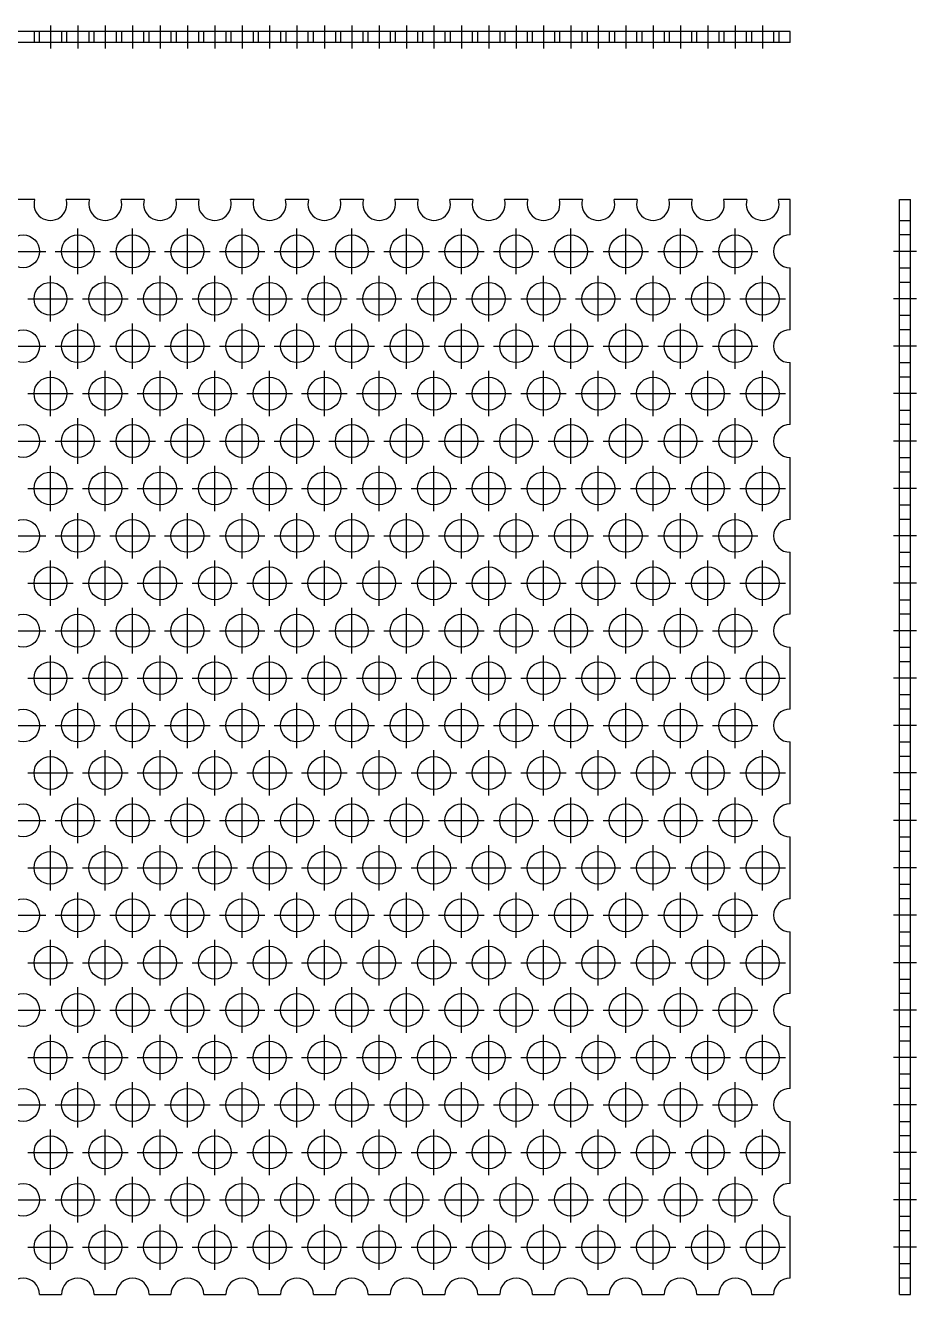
# Model space of a CAD drawing. Extents: x 0 to 162, y -8 to 126.
# Drawn here: x 80.2 to 161.6, y 10 to 125.9 of the extents above; entities that cross this region are included whole.
import ezdxf

# ---------------------------------------------------------------- set-up
doc = ezdxf.new("R2010")
doc.units = 0
doc.header["$LTSCALE"] = 0.5
doc.linetypes.add('CENTER', pattern=[50.8, 31.75, -6.35, 6.35, -6.35])
doc.linetypes.add('DASHED', pattern=[19.05, 12.7, -6.35])
for name, color, linetype in [('MSM_CENTER', 1, 'CENTER'), ('MSM_CONTINUOUS', 7, 'CONTINUOUS'), ('MSM_DASHED', 4, 'DASHED')]:
    doc.layers.add(name, color=color, linetype=linetype)

msp = doc.modelspace()

# ---------------------------------------------------------------- linework, layer by layer
at = {"layer": 'MSM_CENTER'}
for p, q in [((82.5, 125.89), (82.5, 123.79)), ((85, 125.89), (85, 123.79)), ((87.5, 125.89), (87.5, 123.79)), ((90, 125.89), (90, 123.79)), ((92.5, 125.89), (92.5, 123.79)), ((95, 125.89), (95, 123.79)), ((97.5, 125.89), (97.5, 123.79)), ((100, 125.89), (100, 123.79)), ((102.5, 125.89), (102.5, 123.79)), ((105, 125.89), (105, 123.79)), ((107.5, 125.89), (107.5, 123.79)), ((110, 125.89), (110, 123.79)), ((112.5, 125.89), (112.5, 123.79)), ((115, 125.89), (115, 123.79)), ((117.5, 125.89), (117.5, 123.79)), ((120, 125.89), (120, 123.79)), ((122.5, 125.89), (122.5, 123.79)), ((125, 125.89), (125, 123.79)), ((127.5, 125.89), (127.5, 123.79)), ((130, 125.89), (130, 123.79)), ((132.5, 125.89), (132.5, 123.79)), ((135, 125.89), (135, 123.79)), ((137.5, 125.89), (137.5, 123.79)), ((140, 125.89), (140, 123.79)), ((142.5, 125.89), (142.5, 123.79)), ((145, 125.89), (145, 123.79)), ((147.5, 125.89), (147.5, 123.79)), ((85, 103.19), (85, 107.34)), ((90, 103.19), (90, 107.34)), ((95, 103.19), (95, 107.34)), ((100, 103.19), (100, 107.34)), ((105, 103.19), (105, 107.34)), ((110, 103.19), (110, 107.34)), ((115, 103.19), (115, 107.34)), ((120, 103.19), (120, 107.34)), ((125, 103.19), (125, 107.34)), ((130, 103.19), (130, 107.34)), ((135, 103.19), (135, 107.34)), ((140, 103.19), (140, 107.34)), ((145, 103.19), (145, 107.34)), ((77.92, 105.26), (82.08, 105.26)), ((82.92, 105.26), (87.08, 105.26)), ((87.92, 105.26), (92.08, 105.26)), ((92.92, 105.26), (97.08, 105.26)), ((97.92, 105.26), (102.08, 105.26)), ((102.92, 105.26), (107.08, 105.26)), ((107.92, 105.26), (112.08, 105.26)), ((112.92, 105.26), (117.08, 105.26)), ((117.92, 105.26), (122.08, 105.26)), ((122.92, 105.26), (127.08, 105.26)), ((127.92, 105.26), (132.07, 105.26)), ((132.93, 105.26), (137.07, 105.26)), ((137.93, 105.26), (142.07, 105.26)), ((142.93, 105.26), (147.07, 105.26)), ((161.55, 105.26), (159.45, 105.26)), ((82.5, 98.86), (82.5, 103.01)), ((87.5, 98.86), (87.5, 103.01)), ((92.5, 98.86), (92.5, 103.01)), ((97.5, 98.86), (97.5, 103.01)), ((102.5, 98.86), (102.5, 103.01)), ((107.5, 98.86), (107.5, 103.01)), ((112.5, 98.86), (112.5, 103.01)), ((117.5, 98.86), (117.5, 103.01)), ((122.5, 98.86), (122.5, 103.01)), ((127.5, 98.86), (127.5, 103.01)), ((132.5, 98.86), (132.5, 103.01)), ((137.5, 98.86), (137.5, 103.01)), ((142.5, 98.86), (142.5, 103.01)), ((147.5, 98.86), (147.5, 103.01)), ((80.42, 100.93), (84.58, 100.93)), ((85.42, 100.93), (89.58, 100.93)), ((90.42, 100.93), (94.58, 100.93)), ((95.42, 100.93), (99.58, 100.93)), ((100.42, 100.93), (104.58, 100.93)), ((105.42, 100.93), (109.58, 100.93)), ((110.42, 100.93), (114.58, 100.93)), ((115.42, 100.93), (119.58, 100.93)), ((120.42, 100.93), (124.58, 100.93)), ((125.42, 100.93), (129.57, 100.93)), ((130.43, 100.93), (134.57, 100.93)), ((135.43, 100.93), (139.57, 100.93)), ((140.43, 100.93), (144.57, 100.93)), ((145.43, 100.93), (149.57, 100.93)), ((161.55, 100.93), (159.45, 100.93)), ((85, 94.53), (85, 98.68)), ((90, 94.53), (90, 98.68)), ((95, 94.53), (95, 98.68)), ((100, 94.53), (100, 98.68)), ((105, 94.53), (105, 98.68)), ((110, 94.53), (110, 98.68)), ((115, 94.53), (115, 98.68)), ((120, 94.53), (120, 98.68)), ((125, 94.53), (125, 98.68)), ((130, 94.53), (130, 98.68)), ((135, 94.53), (135, 98.68)), ((140, 94.53), (140, 98.68)), ((145, 94.53), (145, 98.68)), ((77.92, 96.6), (82.08, 96.6)), ((82.92, 96.6), (87.08, 96.6)), ((87.92, 96.6), (92.08, 96.6)), ((92.92, 96.6), (97.08, 96.6)), ((97.92, 96.6), (102.08, 96.6)), ((102.92, 96.6), (107.08, 96.6)), ((107.92, 96.6), (112.08, 96.6)), ((112.92, 96.6), (117.08, 96.6)), ((117.92, 96.6), (122.08, 96.6)), ((122.92, 96.6), (127.08, 96.6)), ((127.92, 96.6), (132.07, 96.6)), ((132.93, 96.6), (137.07, 96.6)), ((137.93, 96.6), (142.07, 96.6)), ((142.93, 96.6), (147.07, 96.6)), ((161.55, 96.6), (159.45, 96.6)), ((82.5, 90.2), (82.5, 94.35)), ((87.5, 90.2), (87.5, 94.35)), ((92.5, 90.2), (92.5, 94.35)), ((97.5, 90.2), (97.5, 94.35)), ((102.5, 90.2), (102.5, 94.35)), ((107.5, 90.2), (107.5, 94.35)), ((112.5, 90.2), (112.5, 94.35)), ((117.5, 90.2), (117.5, 94.35)), ((122.5, 90.2), (122.5, 94.35)), ((127.5, 90.2), (127.5, 94.35)), ((132.5, 90.2), (132.5, 94.35)), ((137.5, 90.2), (137.5, 94.35)), ((142.5, 90.2), (142.5, 94.35)), ((147.5, 90.2), (147.5, 94.35)), ((80.42, 92.27), (84.58, 92.27)), ((85.42, 92.27), (89.58, 92.27)), ((90.42, 92.27), (94.58, 92.27)), ((95.42, 92.27), (99.58, 92.27)), ((100.42, 92.27), (104.58, 92.27)), ((105.42, 92.27), (109.58, 92.27)), ((110.42, 92.27), (114.58, 92.27)), ((115.42, 92.27), (119.58, 92.27)), ((120.42, 92.27), (124.58, 92.27)), ((125.42, 92.27), (129.57, 92.27)), ((130.43, 92.27), (134.57, 92.27)), ((135.43, 92.27), (139.57, 92.27)), ((140.43, 92.27), (144.57, 92.27)), ((145.43, 92.27), (149.57, 92.27)), ((161.55, 92.27), (159.45, 92.27)), ((85, 85.87), (85, 90.02)), ((90, 85.87), (90, 90.02)), ((95, 85.87), (95, 90.02)), ((100, 85.87), (100, 90.02)), ((105, 85.87), (105, 90.02)), ((110, 85.87), (110, 90.02)), ((115, 85.87), (115, 90.02)), ((120, 85.87), (120, 90.02)), ((125, 85.87), (125, 90.02)), ((130, 85.87), (130, 90.02)), ((135, 85.87), (135, 90.02)), ((140, 85.87), (140, 90.02)), ((145, 85.87), (145, 90.02)), ((77.92, 87.94), (82.08, 87.94)), ((82.92, 87.94), (87.08, 87.94)), ((87.92, 87.94), (92.08, 87.94)), ((92.92, 87.94), (97.08, 87.94)), ((97.92, 87.94), (102.08, 87.94)), ((102.92, 87.94), (107.08, 87.94)), ((107.92, 87.94), (112.08, 87.94)), ((112.92, 87.94), (117.08, 87.94)), ((117.92, 87.94), (122.08, 87.94)), ((122.92, 87.94), (127.08, 87.94)), ((127.92, 87.94), (132.07, 87.94)), ((132.93, 87.94), (137.07, 87.94)), ((137.93, 87.94), (142.07, 87.94)), ((142.93, 87.94), (147.07, 87.94)), ((161.55, 87.94), (159.45, 87.94)), ((82.5, 81.54), (82.5, 85.69)), ((87.5, 81.54), (87.5, 85.69)), ((92.5, 81.54), (92.5, 85.69)), ((97.5, 81.54), (97.5, 85.69)), ((102.5, 81.54), (102.5, 85.69)), ((107.5, 81.54), (107.5, 85.69)), ((112.5, 81.54), (112.5, 85.69)), ((117.5, 81.54), (117.5, 85.69)), ((122.5, 81.54), (122.5, 85.69)), ((127.5, 81.54), (127.5, 85.69)), ((132.5, 81.54), (132.5, 85.69)), ((137.5, 81.54), (137.5, 85.69)), ((142.5, 81.54), (142.5, 85.69)), ((147.5, 81.54), (147.5, 85.69)), ((80.42, 83.61), (84.58, 83.61)), ((85.42, 83.61), (89.58, 83.61)), ((90.42, 83.61), (94.58, 83.61)), ((95.42, 83.61), (99.58, 83.61)), ((100.42, 83.61), (104.58, 83.61)), ((105.42, 83.61), (109.58, 83.61)), ((110.42, 83.61), (114.58, 83.61)), ((115.42, 83.61), (119.58, 83.61)), ((120.42, 83.61), (124.58, 83.61)), ((125.42, 83.61), (129.57, 83.61)), ((130.43, 83.61), (134.57, 83.61)), ((135.43, 83.61), (139.57, 83.61)), ((140.43, 83.61), (144.57, 83.61)), ((145.43, 83.61), (149.57, 83.61)), ((161.55, 83.61), (159.45, 83.61)), ((85, 77.21), (85, 81.36)), ((90, 77.21), (90, 81.36)), ((95, 77.21), (95, 81.36)), ((100, 77.21), (100, 81.36)), ((105, 77.21), (105, 81.36)), ((110, 77.21), (110, 81.36)), ((115, 77.21), (115, 81.36)), ((120, 77.21), (120, 81.36)), ((125, 77.21), (125, 81.36)), ((130, 77.21), (130, 81.36)), ((135, 77.21), (135, 81.36)), ((140, 77.21), (140, 81.36)), ((145, 77.21), (145, 81.36)), ((77.92, 79.28), (82.08, 79.28)), ((82.92, 79.28), (87.08, 79.28)), ((87.92, 79.28), (92.08, 79.28)), ((92.92, 79.28), (97.08, 79.28)), ((97.92, 79.28), (102.08, 79.28)), ((102.92, 79.28), (107.08, 79.28)), ((107.92, 79.28), (112.08, 79.28)), ((112.92, 79.28), (117.08, 79.28)), ((117.92, 79.28), (122.08, 79.28)), ((122.92, 79.28), (127.08, 79.28)), ((127.92, 79.28), (132.07, 79.28)), ((132.93, 79.28), (137.07, 79.28)), ((137.93, 79.28), (142.07, 79.28)), ((142.93, 79.28), (147.07, 79.28)), ((161.55, 79.28), (159.45, 79.28)), ((82.5, 72.88), (82.5, 77.03)), ((87.5, 72.88), (87.5, 77.03)), ((92.5, 72.88), (92.5, 77.03)), ((97.5, 72.88), (97.5, 77.03)), ((102.5, 72.88), (102.5, 77.03)), ((107.5, 72.88), (107.5, 77.03)), ((112.5, 72.88), (112.5, 77.03)), ((117.5, 72.88), (117.5, 77.03)), ((122.5, 72.88), (122.5, 77.03)), ((127.5, 72.88), (127.5, 77.03)), ((132.5, 72.88), (132.5, 77.03)), ((137.5, 72.88), (137.5, 77.03)), ((142.5, 72.88), (142.5, 77.03)), ((147.5, 72.88), (147.5, 77.03)), ((80.42, 74.95), (84.58, 74.95)), ((85.42, 74.95), (89.58, 74.95)), ((90.42, 74.95), (94.58, 74.95)), ((95.42, 74.95), (99.58, 74.95)), ((100.42, 74.95), (104.58, 74.95)), ((105.42, 74.95), (109.58, 74.95)), ((110.42, 74.95), (114.58, 74.95)), ((115.42, 74.95), (119.58, 74.95)), ((120.42, 74.95), (124.58, 74.95)), ((125.42, 74.95), (129.57, 74.95)), ((130.43, 74.95), (134.57, 74.95)), ((135.43, 74.95), (139.57, 74.95)), ((140.43, 74.95), (144.57, 74.95)), ((145.43, 74.95), (149.57, 74.95)), ((161.55, 74.95), (159.45, 74.95)), ((85, 68.55), (85, 72.7)), ((90, 68.55), (90, 72.7)), ((95, 68.55), (95, 72.7)), ((100, 68.55), (100, 72.7)), ((105, 68.55), (105, 72.7)), ((110, 68.55), (110, 72.7)), ((115, 68.55), (115, 72.7)), ((120, 68.55), (120, 72.7)), ((125, 68.55), (125, 72.7)), ((130, 68.55), (130, 72.7)), ((135, 68.55), (135, 72.7)), ((140, 68.55), (140, 72.7)), ((145, 68.55), (145, 72.7)), ((77.92, 70.62), (82.08, 70.62)), ((82.92, 70.62), (87.08, 70.62)), ((87.92, 70.62), (92.08, 70.62)), ((92.92, 70.62), (97.08, 70.62)), ((97.92, 70.62), (102.08, 70.62)), ((102.92, 70.62), (107.08, 70.62)), ((107.92, 70.62), (112.08, 70.62)), ((112.92, 70.62), (117.08, 70.62)), ((117.92, 70.62), (122.08, 70.62)), ((122.92, 70.62), (127.08, 70.62)), ((127.92, 70.62), (132.07, 70.62)), ((132.93, 70.62), (137.07, 70.62)), ((137.93, 70.62), (142.07, 70.62)), ((142.93, 70.62), (147.07, 70.62)), ((161.55, 70.62), (159.45, 70.62)), ((82.5, 64.22), (82.5, 68.37)), ((87.5, 64.22), (87.5, 68.37)), ((92.5, 64.22), (92.5, 68.37)), ((97.5, 64.22), (97.5, 68.37)), ((102.5, 64.22), (102.5, 68.37)), ((107.5, 64.22), (107.5, 68.37)), ((112.5, 64.22), (112.5, 68.37)), ((117.5, 64.22), (117.5, 68.37)), ((122.5, 64.22), (122.5, 68.37)), ((127.5, 64.22), (127.5, 68.37)), ((132.5, 64.22), (132.5, 68.37)), ((137.5, 64.22), (137.5, 68.37)), ((142.5, 64.22), (142.5, 68.37)), ((147.5, 64.22), (147.5, 68.37)), ((80.42, 66.29), (84.58, 66.29)), ((85.42, 66.29), (89.58, 66.29)), ((90.42, 66.29), (94.58, 66.29)), ((95.42, 66.29), (99.58, 66.29)), ((100.42, 66.29), (104.58, 66.29)), ((105.42, 66.29), (109.58, 66.29)), ((110.42, 66.29), (114.58, 66.29)), ((115.42, 66.29), (119.58, 66.29)), ((120.42, 66.29), (124.58, 66.29)), ((125.42, 66.29), (129.57, 66.29)), ((130.43, 66.29), (134.57, 66.29)), ((135.43, 66.29), (139.57, 66.29)), ((140.43, 66.29), (144.57, 66.29)), ((145.43, 66.29), (149.57, 66.29)), ((161.55, 66.29), (159.45, 66.29)), ((85, 59.89), (85, 64.04)), ((90, 59.89), (90, 64.04)), ((95, 59.89), (95, 64.04)), ((100, 59.89), (100, 64.04)), ((105, 59.89), (105, 64.04)), ((110, 59.89), (110, 64.04)), ((115, 59.89), (115, 64.04)), ((120, 59.89), (120, 64.04)), ((125, 59.89), (125, 64.04)), ((130, 59.89), (130, 64.04)), ((135, 59.89), (135, 64.04)), ((140, 59.89), (140, 64.04)), ((145, 59.89), (145, 64.04)), ((77.92, 61.96), (82.08, 61.96)), ((82.92, 61.96), (87.08, 61.96)), ((87.92, 61.96), (92.08, 61.96)), ((92.92, 61.96), (97.08, 61.96)), ((97.92, 61.96), (102.08, 61.96)), ((102.92, 61.96), (107.08, 61.96)), ((107.92, 61.96), (112.08, 61.96)), ((112.92, 61.96), (117.08, 61.96)), ((117.92, 61.96), (122.08, 61.96)), ((122.92, 61.96), (127.08, 61.96)), ((127.92, 61.96), (132.07, 61.96)), ((132.93, 61.96), (137.07, 61.96)), ((137.93, 61.96), (142.07, 61.96)), ((142.93, 61.96), (147.07, 61.96)), ((161.55, 61.96), (159.45, 61.96)), ((82.5, 55.56), (82.5, 59.71)), ((87.5, 55.56), (87.5, 59.71)), ((92.5, 55.56), (92.5, 59.71)), ((97.5, 55.56), (97.5, 59.71)), ((102.5, 55.56), (102.5, 59.71)), ((107.5, 55.56), (107.5, 59.71)), ((112.5, 55.56), (112.5, 59.71)), ((117.5, 55.56), (117.5, 59.71)), ((122.5, 55.56), (122.5, 59.71)), ((127.5, 55.56), (127.5, 59.71)), ((132.5, 55.56), (132.5, 59.71)), ((137.5, 55.56), (137.5, 59.71)), ((142.5, 55.56), (142.5, 59.71)), ((147.5, 55.56), (147.5, 59.71)), ((80.42, 57.63), (84.58, 57.63)), ((85.42, 57.63), (89.58, 57.63)), ((90.42, 57.63), (94.58, 57.63)), ((95.42, 57.63), (99.58, 57.63)), ((100.42, 57.63), (104.58, 57.63)), ((105.42, 57.63), (109.58, 57.63)), ((110.42, 57.63), (114.58, 57.63)), ((115.42, 57.63), (119.58, 57.63)), ((120.42, 57.63), (124.58, 57.63)), ((125.42, 57.63), (129.57, 57.63)), ((130.43, 57.63), (134.57, 57.63)), ((135.43, 57.63), (139.57, 57.63)), ((140.43, 57.63), (144.57, 57.63)), ((145.43, 57.63), (149.57, 57.63)), ((161.55, 57.63), (159.45, 57.63)), ((85, 51.23), (85, 55.38)), ((90, 51.23), (90, 55.38)), ((95, 51.23), (95, 55.38)), ((100, 51.23), (100, 55.38)), ((105, 51.23), (105, 55.38)), ((110, 51.23), (110, 55.38)), ((115, 51.23), (115, 55.38)), ((120, 51.23), (120, 55.38)), ((125, 51.23), (125, 55.38)), ((130, 51.23), (130, 55.38)), ((135, 51.23), (135, 55.38)), ((140, 51.23), (140, 55.38)), ((145, 51.23), (145, 55.38)), ((77.92, 53.3), (82.08, 53.3)), ((82.92, 53.3), (87.08, 53.3)), ((87.92, 53.3), (92.08, 53.3)), ((92.92, 53.3), (97.08, 53.3)), ((97.92, 53.3), (102.08, 53.3)), ((102.92, 53.3), (107.08, 53.3)), ((107.92, 53.3), (112.08, 53.3)), ((112.92, 53.3), (117.08, 53.3)), ((117.92, 53.3), (122.08, 53.3)), ((122.92, 53.3), (127.08, 53.3)), ((127.92, 53.3), (132.07, 53.3)), ((132.93, 53.3), (137.07, 53.3)), ((137.93, 53.3), (142.07, 53.3)), ((142.93, 53.3), (147.07, 53.3)), ((161.55, 53.3), (159.45, 53.3)), ((82.5, 46.9), (82.5, 51.05)), ((87.5, 46.9), (87.5, 51.05)), ((92.5, 46.9), (92.5, 51.05)), ((97.5, 46.9), (97.5, 51.05)), ((102.5, 46.9), (102.5, 51.05)), ((107.5, 46.9), (107.5, 51.05)), ((112.5, 46.9), (112.5, 51.05)), ((117.5, 46.9), (117.5, 51.05)), ((122.5, 46.9), (122.5, 51.05)), ((127.5, 46.9), (127.5, 51.05)), ((132.5, 46.9), (132.5, 51.05)), ((137.5, 46.9), (137.5, 51.05)), ((142.5, 46.9), (142.5, 51.05)), ((147.5, 46.9), (147.5, 51.05)), ((80.42, 48.97), (84.58, 48.97)), ((85.42, 48.97), (89.58, 48.97)), ((90.42, 48.97), (94.58, 48.97)), ((95.42, 48.97), (99.58, 48.97)), ((100.42, 48.97), (104.58, 48.97)), ((105.42, 48.97), (109.58, 48.97)), ((110.42, 48.97), (114.58, 48.97)), ((115.42, 48.97), (119.58, 48.97)), ((120.42, 48.97), (124.58, 48.97)), ((125.42, 48.97), (129.57, 48.97)), ((130.43, 48.97), (134.57, 48.97)), ((135.43, 48.97), (139.57, 48.97)), ((140.43, 48.97), (144.57, 48.97)), ((145.43, 48.97), (149.57, 48.97)), ((161.55, 48.97), (159.45, 48.97)), ((85, 42.57), (85, 46.72)), ((90, 42.57), (90, 46.72)), ((95, 42.57), (95, 46.72)), ((100, 42.57), (100, 46.72)), ((105, 42.57), (105, 46.72)), ((110, 42.57), (110, 46.72)), ((115, 42.57), (115, 46.72)), ((120, 42.57), (120, 46.72)), ((125, 42.57), (125, 46.72)), ((130, 42.57), (130, 46.72)), ((135, 42.57), (135, 46.72)), ((140, 42.57), (140, 46.72)), ((145, 42.57), (145, 46.72)), ((77.92, 44.64), (82.08, 44.64)), ((82.92, 44.64), (87.08, 44.64)), ((87.92, 44.64), (92.08, 44.64)), ((92.92, 44.64), (97.08, 44.64)), ((97.92, 44.64), (102.08, 44.64)), ((102.92, 44.64), (107.08, 44.64)), ((107.92, 44.64), (112.08, 44.64)), ((112.92, 44.64), (117.08, 44.64)), ((117.92, 44.64), (122.08, 44.64)), ((122.92, 44.64), (127.08, 44.64)), ((127.92, 44.64), (132.07, 44.64)), ((132.93, 44.64), (137.07, 44.64)), ((137.93, 44.64), (142.07, 44.64)), ((142.93, 44.64), (147.07, 44.64)), ((161.55, 44.64), (159.45, 44.64)), ((82.5, 38.24), (82.5, 42.39)), ((87.5, 38.24), (87.5, 42.39)), ((92.5, 38.24), (92.5, 42.39)), ((97.5, 38.24), (97.5, 42.39)), ((102.5, 38.24), (102.5, 42.39)), ((107.5, 38.24), (107.5, 42.39)), ((112.5, 38.24), (112.5, 42.39)), ((117.5, 38.24), (117.5, 42.39)), ((122.5, 38.24), (122.5, 42.39)), ((127.5, 38.24), (127.5, 42.39)), ((132.5, 38.24), (132.5, 42.39)), ((137.5, 38.24), (137.5, 42.39)), ((142.5, 38.24), (142.5, 42.39)), ((147.5, 38.24), (147.5, 42.39)), ((80.42, 40.31), (84.58, 40.31)), ((85.42, 40.31), (89.58, 40.31)), ((90.42, 40.31), (94.58, 40.31)), ((95.42, 40.31), (99.58, 40.31)), ((100.42, 40.31), (104.58, 40.31)), ((105.42, 40.31), (109.58, 40.31)), ((110.42, 40.31), (114.58, 40.31)), ((115.42, 40.31), (119.58, 40.31)), ((120.42, 40.31), (124.58, 40.31)), ((125.42, 40.31), (129.57, 40.31)), ((130.43, 40.31), (134.57, 40.31)), ((135.43, 40.31), (139.57, 40.31)), ((140.43, 40.31), (144.57, 40.31)), ((145.43, 40.31), (149.57, 40.31)), ((161.55, 40.31), (159.45, 40.31)), ((85, 33.91), (85, 38.06)), ((90, 33.91), (90, 38.06)), ((95, 33.91), (95, 38.06)), ((100, 33.91), (100, 38.06)), ((105, 33.91), (105, 38.06)), ((110, 33.91), (110, 38.06)), ((115, 33.91), (115, 38.06)), ((120, 33.91), (120, 38.06)), ((125, 33.91), (125, 38.06)), ((130, 33.91), (130, 38.06)), ((135, 33.91), (135, 38.06)), ((140, 33.91), (140, 38.06)), ((145, 33.91), (145, 38.06)), ((77.92, 35.98), (82.08, 35.98)), ((82.92, 35.98), (87.08, 35.98)), ((87.92, 35.98), (92.08, 35.98)), ((92.92, 35.98), (97.08, 35.98)), ((97.92, 35.98), (102.08, 35.98)), ((102.92, 35.98), (107.08, 35.98)), ((107.92, 35.98), (112.08, 35.98)), ((112.92, 35.98), (117.08, 35.98)), ((117.92, 35.98), (122.08, 35.98)), ((122.92, 35.98), (127.08, 35.98)), ((127.92, 35.98), (132.07, 35.98)), ((132.93, 35.98), (137.07, 35.98)), ((137.93, 35.98), (142.07, 35.98)), ((142.93, 35.98), (147.07, 35.98)), ((161.55, 35.98), (159.45, 35.98)), ((82.5, 29.58), (82.5, 33.73)), ((87.5, 29.58), (87.5, 33.73)), ((92.5, 29.58), (92.5, 33.73)), ((97.5, 29.58), (97.5, 33.73)), ((102.5, 29.58), (102.5, 33.73)), ((107.5, 29.58), (107.5, 33.73)), ((112.5, 29.58), (112.5, 33.73)), ((117.5, 29.58), (117.5, 33.73)), ((122.5, 29.58), (122.5, 33.73)), ((127.5, 29.58), (127.5, 33.73)), ((132.5, 29.58), (132.5, 33.73)), ((137.5, 29.58), (137.5, 33.73)), ((142.5, 29.58), (142.5, 33.73)), ((147.5, 29.58), (147.5, 33.73)), ((80.42, 31.65), (84.58, 31.65)), ((85.42, 31.65), (89.58, 31.65)), ((90.42, 31.65), (94.58, 31.65)), ((95.42, 31.65), (99.58, 31.65)), ((100.42, 31.65), (104.58, 31.65)), ((105.42, 31.65), (109.58, 31.65)), ((110.42, 31.65), (114.58, 31.65)), ((115.42, 31.65), (119.58, 31.65)), ((120.42, 31.65), (124.58, 31.65)), ((125.42, 31.65), (129.57, 31.65)), ((130.43, 31.65), (134.57, 31.65)), ((135.43, 31.65), (139.57, 31.65)), ((140.43, 31.65), (144.57, 31.65)), ((145.43, 31.65), (149.57, 31.65)), ((161.55, 31.65), (159.45, 31.65)), ((85, 25.25), (85, 29.4)), ((90, 25.25), (90, 29.4)), ((95, 25.25), (95, 29.4)), ((100, 25.25), (100, 29.4)), ((105, 25.25), (105, 29.4)), ((110, 25.25), (110, 29.4)), ((115, 25.25), (115, 29.4)), ((120, 25.25), (120, 29.4)), ((125, 25.25), (125, 29.4)), ((130, 25.25), (130, 29.4)), ((135, 25.25), (135, 29.4)), ((140, 25.25), (140, 29.4)), ((145, 25.25), (145, 29.4)), ((77.92, 27.32), (82.08, 27.32)), ((82.92, 27.32), (87.08, 27.32)), ((87.92, 27.32), (92.08, 27.32)), ((92.92, 27.32), (97.08, 27.32)), ((97.92, 27.32), (102.08, 27.32)), ((102.92, 27.32), (107.08, 27.32)), ((107.92, 27.32), (112.08, 27.32)), ((112.92, 27.32), (117.08, 27.32)), ((117.92, 27.32), (122.08, 27.32)), ((122.92, 27.32), (127.08, 27.32)), ((127.92, 27.32), (132.07, 27.32)), ((132.93, 27.32), (137.07, 27.32)), ((137.93, 27.32), (142.07, 27.32)), ((142.93, 27.32), (147.07, 27.32)), ((161.55, 27.32), (159.45, 27.32)), ((82.5, 20.92), (82.5, 25.07)), ((87.5, 20.92), (87.5, 25.07)), ((92.5, 20.92), (92.5, 25.07)), ((97.5, 20.92), (97.5, 25.07)), ((102.5, 20.92), (102.5, 25.07)), ((107.5, 20.92), (107.5, 25.07)), ((112.5, 20.92), (112.5, 25.07)), ((117.5, 20.92), (117.5, 25.07)), ((122.5, 20.92), (122.5, 25.07)), ((127.5, 20.92), (127.5, 25.07)), ((132.5, 20.92), (132.5, 25.07)), ((137.5, 20.92), (137.5, 25.07)), ((142.5, 20.92), (142.5, 25.07)), ((147.5, 20.92), (147.5, 25.07)), ((80.42, 22.99), (84.58, 22.99)), ((85.42, 22.99), (89.58, 22.99)), ((90.42, 22.99), (94.58, 22.99)), ((95.42, 22.99), (99.58, 22.99)), ((100.42, 22.99), (104.58, 22.99)), ((105.42, 22.99), (109.58, 22.99)), ((110.42, 22.99), (114.58, 22.99)), ((115.42, 22.99), (119.58, 22.99)), ((120.42, 22.99), (124.58, 22.99)), ((125.42, 22.99), (129.57, 22.99)), ((130.43, 22.99), (134.57, 22.99)), ((135.43, 22.99), (139.57, 22.99)), ((140.43, 22.99), (144.57, 22.99)), ((145.43, 22.99), (149.57, 22.99)), ((161.55, 22.99), (159.45, 22.99)), ((85, 16.59), (85, 20.74)), ((90, 16.59), (90, 20.74)), ((95, 16.59), (95, 20.74)), ((100, 16.59), (100, 20.74)), ((105, 16.59), (105, 20.74)), ((110, 16.59), (110, 20.74)), ((115, 16.59), (115, 20.74)), ((120, 16.59), (120, 20.74)), ((125, 16.59), (125, 20.74)), ((130, 16.59), (130, 20.74)), ((135, 16.59), (135, 20.74)), ((140, 16.59), (140, 20.74)), ((145, 16.59), (145, 20.74)), ((77.92, 18.66), (82.08, 18.66)), ((82.92, 18.66), (87.08, 18.66)), ((87.92, 18.66), (92.08, 18.66)), ((92.92, 18.66), (97.08, 18.66)), ((97.92, 18.66), (102.08, 18.66)), ((102.92, 18.66), (107.08, 18.66)), ((107.92, 18.66), (112.08, 18.66)), ((112.92, 18.66), (117.08, 18.66)), ((117.92, 18.66), (122.08, 18.66)), ((122.92, 18.66), (127.08, 18.66)), ((127.92, 18.66), (132.07, 18.66)), ((132.93, 18.66), (137.07, 18.66)), ((137.93, 18.66), (142.07, 18.66)), ((142.93, 18.66), (147.07, 18.66)), ((161.55, 18.66), (159.45, 18.66)), ((82.5, 12.26), (82.5, 16.41)), ((87.5, 12.26), (87.5, 16.41)), ((92.5, 12.26), (92.5, 16.41)), ((97.5, 12.26), (97.5, 16.41)), ((102.5, 12.26), (102.5, 16.41)), ((107.5, 12.26), (107.5, 16.41)), ((112.5, 12.26), (112.5, 16.41)), ((117.5, 12.26), (117.5, 16.41)), ((122.5, 12.26), (122.5, 16.41)), ((127.5, 12.26), (127.5, 16.41)), ((132.5, 12.26), (132.5, 16.41)), ((137.5, 12.26), (137.5, 16.41)), ((142.5, 12.26), (142.5, 16.41)), ((147.5, 12.26), (147.5, 16.41)), ((80.42, 14.33), (84.58, 14.33)), ((85.42, 14.33), (89.58, 14.33)), ((90.42, 14.33), (94.58, 14.33)), ((95.42, 14.33), (99.58, 14.33)), ((100.42, 14.33), (104.58, 14.33)), ((105.42, 14.33), (109.58, 14.33)), ((110.42, 14.33), (114.58, 14.33)), ((115.42, 14.33), (119.58, 14.33)), ((120.42, 14.33), (124.58, 14.33)), ((125.42, 14.33), (129.57, 14.33)), ((130.43, 14.33), (134.57, 14.33)), ((135.43, 14.33), (139.57, 14.33)), ((140.43, 14.33), (144.57, 14.33)), ((145.43, 14.33), (149.57, 14.33)), ((161.55, 14.33), (159.45, 14.33))]:
    msp.add_line(p, q, dxfattribs=at)
at = {"layer": 'MSM_CONTINUOUS'}
for p, q in [((150, 125.34), (0, 125.34)), ((150, 124.34), (150, 125.34)), ((150, 124.34), (0, 124.34)), ((81.06, 110), (78.94, 110)), ((86.06, 110), (83.94, 110)), ((91.06, 110), (88.94, 110)), ((96.06, 110), (93.94, 110)), ((101.06, 110), (98.94, 110)), ((106.06, 110), (103.94, 110)), ((111.06, 110), (108.94, 110)), ((116.06, 110), (113.94, 110)), ((121.06, 110), (118.94, 110)), ((126.06, 110), (123.94, 110)), ((131.06, 110), (128.94, 110)), ((136.06, 110), (133.94, 110)), ((141.06, 110), (138.94, 110)), ((146.06, 110), (143.94, 110)), ((150, 110), (148.94, 110)), ((150, 106.76), (150, 110)), ((160, 110), (161, 110)), ((160, 10), (160, 110)), ((161, 10), (161, 110)), ((150, 98.1), (150, 103.76)), ((150, 89.44), (150, 95.1)), ((150, 80.78), (150, 86.44)), ((150, 72.12), (150, 77.78)), ((150, 63.46), (150, 69.12)), ((150, 54.8), (150, 60.46)), ((150, 46.14), (150, 51.8)), ((150, 37.48), (150, 43.14)), ((150, 28.82), (150, 34.48)), ((150, 20.16), (150, 25.82)), ((150, 11.5), (150, 17.16)), ((81.5, 10), (83.5, 10)), ((86.5, 10), (88.5, 10)), ((91.5, 10), (93.5, 10)), ((96.5, 10), (98.5, 10)), ((101.5, 10), (103.5, 10)), ((106.5, 10), (108.5, 10)), ((111.5, 10), (113.5, 10)), ((116.5, 10), (118.5, 10)), ((121.5, 10), (123.5, 10)), ((126.5, 10), (128.5, 10)), ((131.5, 10), (133.5, 10)), ((136.5, 10), (138.5, 10)), ((141.5, 10), (143.5, 10)), ((146.5, 10), (148.5, 10)), ((160, 10), (161, 10))]:
    msp.add_line(p, q, dxfattribs=at)
for centre in [(80, 105.26), (85, 105.26), (90, 105.26), (95, 105.26), (100, 105.26), (105, 105.26), (110, 105.26), (115, 105.26), (120, 105.26), (125, 105.26), (130, 105.26), (135, 105.26), (140, 105.26), (145, 105.26), (82.5, 100.93), (87.5, 100.93), (92.5, 100.93), (97.5, 100.93), (102.5, 100.93), (107.5, 100.93), (112.5, 100.93), (117.5, 100.93), (122.5, 100.93), (127.5, 100.93), (132.5, 100.93), (137.5, 100.93), (142.5, 100.93), (147.5, 100.93), (80, 96.6), (85, 96.6), (90, 96.6), (95, 96.6), (100, 96.6), (105, 96.6), (110, 96.6), (115, 96.6), (120, 96.6), (125, 96.6), (130, 96.6), (135, 96.6), (140, 96.6), (145, 96.6), (82.5, 92.27), (87.5, 92.27), (92.5, 92.27), (97.5, 92.27), (102.5, 92.27), (107.5, 92.27), (112.5, 92.27), (117.5, 92.27), (122.5, 92.27), (127.5, 92.27), (132.5, 92.27), (137.5, 92.27), (142.5, 92.27), (147.5, 92.27), (80, 87.94), (85, 87.94), (90, 87.94), (95, 87.94), (100, 87.94), (105, 87.94), (110, 87.94), (115, 87.94), (120, 87.94), (125, 87.94), (130, 87.94), (135, 87.94), (140, 87.94), (145, 87.94), (82.5, 83.61), (87.5, 83.61), (92.5, 83.61), (97.5, 83.61), (102.5, 83.61), (107.5, 83.61), (112.5, 83.61), (117.5, 83.61), (122.5, 83.61), (127.5, 83.61), (132.5, 83.61), (137.5, 83.61), (142.5, 83.61), (147.5, 83.61), (80, 79.28), (85, 79.28), (90, 79.28), (95, 79.28), (100, 79.28), (105, 79.28), (110, 79.28), (115, 79.28), (120, 79.28), (125, 79.28), (130, 79.28), (135, 79.28), (140, 79.28), (145, 79.28), (82.5, 74.95), (87.5, 74.95), (92.5, 74.95), (97.5, 74.95), (102.5, 74.95), (107.5, 74.95), (112.5, 74.95), (117.5, 74.95), (122.5, 74.95), (127.5, 74.95), (132.5, 74.95), (137.5, 74.95), (142.5, 74.95), (147.5, 74.95), (80, 70.62), (85, 70.62), (90, 70.62), (95, 70.62), (100, 70.62), (105, 70.62), (110, 70.62), (115, 70.62), (120, 70.62), (125, 70.62), (130, 70.62), (135, 70.62), (140, 70.62), (145, 70.62), (82.5, 66.29), (87.5, 66.29), (92.5, 66.29), (97.5, 66.29), (102.5, 66.29), (107.5, 66.29), (112.5, 66.29), (117.5, 66.29), (122.5, 66.29), (127.5, 66.29), (132.5, 66.29), (137.5, 66.29), (142.5, 66.29), (147.5, 66.29), (80, 61.96), (85, 61.96), (90, 61.96), (95, 61.96), (100, 61.96), (105, 61.96), (110, 61.96), (115, 61.96), (120, 61.96), (125, 61.96), (130, 61.96), (135, 61.96), (140, 61.96), (145, 61.96), (82.5, 57.63), (87.5, 57.63), (92.5, 57.63), (97.5, 57.63), (102.5, 57.63), (107.5, 57.63), (112.5, 57.63), (117.5, 57.63), (122.5, 57.63), (127.5, 57.63), (132.5, 57.63), (137.5, 57.63), (142.5, 57.63), (147.5, 57.63), (80, 53.3), (85, 53.3), (90, 53.3), (95, 53.3), (100, 53.3), (105, 53.3), (110, 53.3), (115, 53.3), (120, 53.3), (125, 53.3), (130, 53.3), (135, 53.3), (140, 53.3), (145, 53.3), (82.5, 48.97), (87.5, 48.97), (92.5, 48.97), (97.5, 48.97), (102.5, 48.97), (107.5, 48.97), (112.5, 48.97), (117.5, 48.97), (122.5, 48.97), (127.5, 48.97), (132.5, 48.97), (137.5, 48.97), (142.5, 48.97), (147.5, 48.97), (80, 44.64), (85, 44.64), (90, 44.64), (95, 44.64), (100, 44.64), (105, 44.64), (110, 44.64), (115, 44.64), (120, 44.64), (125, 44.64), (130, 44.64), (135, 44.64), (140, 44.64), (145, 44.64), (82.5, 40.31), (87.5, 40.31), (92.5, 40.31), (97.5, 40.31), (102.5, 40.31), (107.5, 40.31), (112.5, 40.31), (117.5, 40.31), (122.5, 40.31), (127.5, 40.31), (132.5, 40.31), (137.5, 40.31), (142.5, 40.31), (147.5, 40.31), (80, 35.98), (85, 35.98), (90, 35.98), (95, 35.98), (100, 35.98), (105, 35.98), (110, 35.98), (115, 35.98), (120, 35.98), (125, 35.98), (130, 35.98), (135, 35.98), (140, 35.98), (145, 35.98), (82.5, 31.65), (87.5, 31.65), (92.5, 31.65), (97.5, 31.65), (102.5, 31.65), (107.5, 31.65), (112.5, 31.65), (117.5, 31.65), (122.5, 31.65), (127.5, 31.65), (132.5, 31.65), (137.5, 31.65), (142.5, 31.65), (147.5, 31.65), (80, 27.32), (85, 27.32), (90, 27.32), (95, 27.32), (100, 27.32), (105, 27.32), (110, 27.32), (115, 27.32), (120, 27.32), (125, 27.32), (130, 27.32), (135, 27.32), (140, 27.32), (145, 27.32), (82.5, 22.99), (87.5, 22.99), (92.5, 22.99), (97.5, 22.99), (102.5, 22.99), (107.5, 22.99), (112.5, 22.99), (117.5, 22.99), (122.5, 22.99), (127.5, 22.99), (132.5, 22.99), (137.5, 22.99), (142.5, 22.99), (147.5, 22.99), (80, 18.66), (85, 18.66), (90, 18.66), (95, 18.66), (100, 18.66), (105, 18.66), (110, 18.66), (115, 18.66), (120, 18.66), (125, 18.66), (130, 18.66), (135, 18.66), (140, 18.66), (145, 18.66), (82.5, 14.33), (87.5, 14.33), (92.5, 14.33), (97.5, 14.33), (102.5, 14.33), (107.5, 14.33), (112.5, 14.33), (117.5, 14.33), (122.5, 14.33), (127.5, 14.33), (132.5, 14.33), (137.5, 14.33), (142.5, 14.33), (147.5, 14.33)]:
    msp.add_circle(centre, 1.5, dxfattribs=at)
for centre, start, end in [((82.5, 109.59), 164.2533, 15.7467), ((87.5, 109.59), 164.2533, 15.7467), ((92.5, 109.59), 164.2533, 15.7467), ((97.5, 109.59), 164.2533, 15.7467), ((102.5, 109.59), 164.2533, 15.7467), ((107.5, 109.59), 164.2533, 15.7467), ((112.5, 109.59), 164.2533, 15.7467), ((117.5, 109.59), 164.2533, 15.7467), ((122.5, 109.59), 164.2533, 15.7467), ((127.5, 109.59), 164.2533, 15.7467), ((132.5, 109.59), 164.2533, 15.7467), ((137.5, 109.59), 164.2533, 15.7467), ((142.5, 109.59), 164.2533, 15.7467), ((147.5, 109.59), 164.2533, 15.7467), ((150, 105.26), 90, 270), ((150, 96.6), 90, 270), ((150, 87.94), 90, 270), ((150, 79.28), 90, 270), ((150, 70.62), 90, 270), ((150, 61.96), 90, 270), ((150, 53.3), 90, 270), ((150, 44.64), 90, 270), ((150, 35.98), 90, 270), ((150, 27.32), 90, 270), ((150, 18.66), 90, 270), ((80, 10), 0, 180), ((85, 10), 0, 180), ((90, 10), 0, 180), ((95, 10), 0, 180), ((100, 10), 0, 180), ((105, 10), 0, 180), ((110, 10), 0, 180), ((115, 10), 0, 180), ((120, 10), 0, 180), ((125, 10), 0, 180), ((130, 10), 0, 180), ((135, 10), 0, 180), ((140, 10), 0, 180), ((145, 10), 0, 180), ((150, 10), 90, 180)]:
    msp.add_arc(centre, 1.5, start, end, dxfattribs=at)
at = {"layer": 'MSM_DASHED'}
for p, q in [((81, 125.34), (81, 124.34)), ((81.5, 124.34), (81.5, 125.34)), ((83.5, 125.34), (83.5, 124.34)), ((84, 124.34), (84, 125.34)), ((86, 125.34), (86, 124.34)), ((86.5, 124.34), (86.5, 125.34)), ((88.5, 125.34), (88.5, 124.34)), ((89, 124.34), (89, 125.34)), ((91, 125.34), (91, 124.34)), ((91.5, 124.34), (91.5, 125.34)), ((93.5, 125.34), (93.5, 124.34)), ((94, 124.34), (94, 125.34)), ((96, 125.34), (96, 124.34)), ((96.5, 124.34), (96.5, 125.34)), ((98.5, 125.34), (98.5, 124.34)), ((99, 124.34), (99, 125.34)), ((101, 125.34), (101, 124.34)), ((101.5, 124.34), (101.5, 125.34)), ((103.5, 125.34), (103.5, 124.34)), ((104, 124.34), (104, 125.34)), ((106, 125.34), (106, 124.34)), ((106.5, 124.34), (106.5, 125.34)), ((108.5, 125.34), (108.5, 124.34)), ((109, 124.34), (109, 125.34)), ((111, 125.34), (111, 124.34)), ((111.5, 124.34), (111.5, 125.34)), ((113.5, 125.34), (113.5, 124.34)), ((114, 124.34), (114, 125.34)), ((116, 125.34), (116, 124.34)), ((116.5, 124.34), (116.5, 125.34)), ((118.5, 125.34), (118.5, 124.34)), ((119, 124.34), (119, 125.34)), ((121, 125.34), (121, 124.34)), ((121.5, 124.34), (121.5, 125.34)), ((123.5, 125.34), (123.5, 124.34)), ((124, 124.34), (124, 125.34)), ((126, 125.34), (126, 124.34)), ((126.5, 124.34), (126.5, 125.34)), ((128.5, 125.34), (128.5, 124.34)), ((129, 124.34), (129, 125.34)), ((131, 125.34), (131, 124.34)), ((131.5, 124.34), (131.5, 125.34)), ((133.5, 125.34), (133.5, 124.34)), ((134, 124.34), (134, 125.34)), ((136, 125.34), (136, 124.34)), ((136.5, 124.34), (136.5, 125.34)), ((138.5, 125.34), (138.5, 124.34)), ((139, 124.34), (139, 125.34)), ((141, 125.34), (141, 124.34)), ((141.5, 124.34), (141.5, 125.34)), ((143.5, 125.34), (143.5, 124.34)), ((144, 124.34), (144, 125.34)), ((146, 125.34), (146, 124.34)), ((146.5, 124.34), (146.5, 125.34)), ((148.5, 125.34), (148.5, 124.34)), ((149, 124.34), (149, 125.34)), ((160, 108.09), (161, 108.09)), ((161, 106.76), (160, 106.76)), ((160, 103.76), (161, 103.76)), ((161, 102.43), (160, 102.43)), ((160, 99.43), (161, 99.43)), ((161, 98.1), (160, 98.1)), ((160, 95.1), (161, 95.1)), ((161, 93.77), (160, 93.77)), ((160, 90.77), (161, 90.77)), ((161, 89.44), (160, 89.44)), ((160, 86.44), (161, 86.44)), ((161, 85.11), (160, 85.11)), ((160, 82.11), (161, 82.11)), ((161, 80.78), (160, 80.78)), ((160, 77.78), (161, 77.78)), ((161, 76.45), (160, 76.45)), ((160, 73.45), (161, 73.45)), ((161, 72.12), (160, 72.12)), ((160, 69.12), (161, 69.12)), ((161, 67.79), (160, 67.79)), ((160, 64.79), (161, 64.79)), ((161, 63.46), (160, 63.46)), ((160, 60.46), (161, 60.46)), ((161, 59.13), (160, 59.13)), ((160, 56.13), (161, 56.13)), ((161, 54.8), (160, 54.8)), ((160, 51.8), (161, 51.8)), ((161, 50.47), (160, 50.47)), ((160, 47.47), (161, 47.47)), ((161, 46.14), (160, 46.14)), ((160, 43.14), (161, 43.14)), ((161, 41.81), (160, 41.81)), ((160, 38.81), (161, 38.81)), ((161, 37.48), (160, 37.48)), ((160, 34.48), (161, 34.48)), ((161, 33.15), (160, 33.15)), ((160, 30.15), (161, 30.15)), ((161, 28.82), (160, 28.82)), ((160, 25.82), (161, 25.82)), ((161, 24.49), (160, 24.49)), ((160, 21.49), (161, 21.49)), ((161, 20.16), (160, 20.16)), ((160, 17.16), (161, 17.16)), ((161, 15.83), (160, 15.83)), ((160, 12.83), (161, 12.83)), ((161, 11.5), (160, 11.5))]:
    msp.add_line(p, q, dxfattribs=at)

doc.saveas('drawing.dxf')
